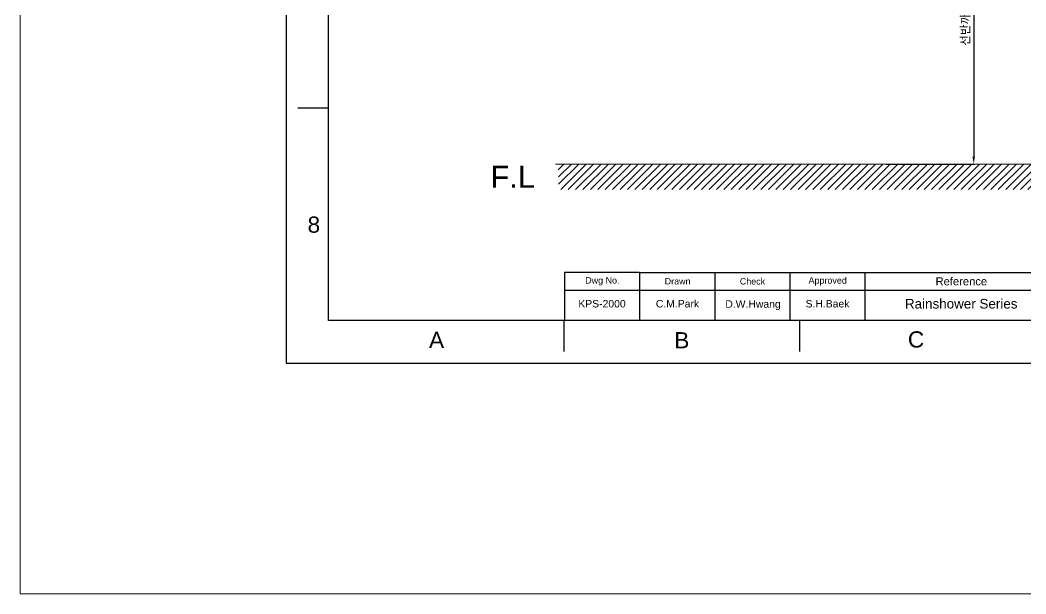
# Model space of a CAD drawing. Header units: millimetres. Extents: x 13495 to 14291, y -4366 to -3315.
# Drawn here: x 13494.5 to 13968, y -4365.9 to -4095.9 of the extents above; entities that cross this region are included whole.
import ezdxf

# ---------------------------------------------------------------- set-up
doc = ezdxf.new("R2010")
doc.units = ezdxf.units.MM
doc.header["$LTSCALE"] = 0.1
doc.layers.get('0').update_dxf_attribs({"lineweight": 15})
doc.layers.add('DIM', color=3, linetype='Continuous', lineweight=9)
for name, color, linetype in [('FORM', 7, 'Continuous'), ('hatch', 2, 'Continuous'), ('TEXT', 2, 'Continuous')]:
    doc.layers.add(name, color=color, linetype=linetype)
doc.styles.add('ARIAL', font='arial.ttf')
doc.styles.get("Standard").update_dxf_attribs({"font": 'arial.ttf'})
doc.dimstyles.new('ISO-25', dxfattribs={"dimtxt": 4, "dimasz": 3.5, "dimexe": 0.5, "dimexo": 0.625, "dimtad": 1, "dimdec": 1, "dimlfac": 5, "dimdsep": 46, "dimtxsty": 'Standard', "dimcen": 2.5, "dimadec": 0, "dimazin": 0, "dimtfac": 1, "dimtdec": 1, "dimtmove": 0, "dimatfit": 3, "dimfxl": 1, "dimarcsym": 0})

# ---------------------------------------------------------------- blocks, each defined once
blk = doc.blocks.new('*D91')
at = {"layer": 'Defpoints', "color": 0, "transparency": 16777216}
for p in [(13901.62, -3989.97), (13901.62, -4163.6), (13943.42, -4163.6)]:
    blk.add_point(p, dxfattribs=at)
at = {"layer": 'DIM', "color": 0, "lineweight": -2, "transparency": 16777216}
for p, q in [((13902.25, -3989.97), (13943.92, -3989.97)), ((13943.42, -3993.47), (13943.42, -4160.1)), ((13902.25, -4163.6), (13943.92, -4163.6))]:
    blk.add_line(p, q, dxfattribs=at)
at = {"layer": 'DIM', "color": 0, "transparency": 16777216}
for points in [[(13942.84, -3993.47), (13944.01, -3993.47), (13943.42, -3989.97)], [(13942.84, -4160.1), (13944.01, -4160.1), (13943.42, -4163.6)]]:
    blk.add_solid(points, dxfattribs=at)
at = {"layer": 'DIM', "color": 0, "transparency": 16777216, "insert": (13939.7, -4076.79), "char_height": 4, "attachment_point": 5, "rotation": 90}
blk.add_mtext('{\\fGulim|b0|i0|c129|p50;선반까지 높이 1000 ~ 1050}', dxfattribs=at)

msp = doc.modelspace()

# ---------------------------------------------------------------- hatches: boundary and pattern name
at = {"layer": 'hatch'}
h = msp.add_hatch(dxfattribs=at)
h.set_pattern_fill('ANSI31', color=256, scale=0.777568)
h.set_pattern_definition([(45, (13318.104, -4145.654), (-1.745691, 1.745691), [])])
h.paths.add_polyline_path([(14118.436, -4163.6), (13747.791, -4163.6), (13748.107, -4175.617), (14118.436, -4175.617)])

# ---------------------------------------------------------------- linework, layer by layer
msp.add_line((14118.492, -4163.6), (13746.541, -4163.6))
msp.add_lwpolyline([(13494.544, -3315), (14291.177, -3315), (14291.177, -4365.947), (13494.544, -4365.947)], close=True)
at = {"layer": 'FORM', "color": 7, "linetype": 'Continuous'}
for p, q in [((13619.747, -3417.298), (13619.747, -4257.298)), ((13639.747, -4137.298), (13625.211, -4137.298)), ((13750.552, -4237.304), (13750.552, -4251.84)), ((13861.352, -4237.302), (13861.352, -4251.838)), ((13619.747, -4257.298), (14213.747, -4257.298))]:
    msp.add_line(p, q, dxfattribs=at)
at = {"layer": 'FORM', "linetype": 'Continuous'}
for p, q in [((13639.747, -4237.298), (13639.747, -3437.298)), ((14193.747, -4237.298), (13639.747, -4237.298))]:
    msp.add_line(p, q, dxfattribs=at)
at = {"layer": 'FORM'}
for p, q in [((13786.157, -4214.696), (13750.747, -4214.696)), ((13750.747, -4214.696), (13750.747, -4237.298)), ((13786.157, -4214.696), (14193.747, -4214.696)), ((13786.157, -4214.696), (13786.157, -4237.298)), ((13821.567, -4214.696), (13821.567, -4237.298)), ((13856.976, -4237.298), (13856.976, -4214.696)), ((13892.386, -4237.298), (13892.386, -4214.696)), ((13750.747, -4222.983), (14103.339, -4222.983))]:
    msp.add_line(p, q, dxfattribs=at)

# ---------------------------------------------------------------- texts
at = {"layer": 'FORM', "char_height": 7.624, "attachment_point": 5}
for s, width, insert in [('8', 50, (13632.813, -4192.176)), ('A', 10, (13690.566, -4246.375)), ('B', 10, (13806.016, -4246.543)), ('C', 10, (13916.269, -4246.216))]:
    msp.add_mtext_dynamic_manual_height_columns(s, width=width, gutter_width=12.5, heights=[0], dxfattribs=dict(at, insert=insert))
at = {"layer": 'TEXT'}
for s, width, gutter_width, insert, char_height, attachment_point in [('F.L', 14.29581, 12.5, (13715.955, -4164.432), 10.3676, 1), ('Dwg No.', 35.40986, 18.835, (13768.619, -4218.801), 3.0136, 5), ('Drawn', 35.40986, 18.835, (13804.029, -4218.801), 3.0136, 5), ('Check', 35.40986, 18.835, (13839.272, -4218.84), 3.0136, 5), ('Approved', 35.40986, 18.835, (13874.681, -4218.84), 3.0136, 5), ('Reference', 90.40816, 18.835, (13937.59, -4218.84), 3.767, 5)]:
    msp.add_mtext_dynamic_manual_height_columns(s, width=width, gutter_width=gutter_width, heights=[0], dxfattribs=dict(at, insert=insert, char_height=char_height, attachment_point=attachment_point))
at = {"layer": 'TEXT', "attachment_point": 5, "style": 'ARIAL'}
for s, width, insert, char_height in [('KPS-2000', 35.40986, (13768.452, -4229.387), 3.5), ('C.M.Park', 35.40986, (13803.979, -4229.387), 3.5), ('S.H.Baek', 35.40986, (13874.591, -4229.387), 3.5), ('Rainshower Series', 68.60075, (13937.531, -4229.387), 4.52041), ('D.W.Hwang', 35.40986, (13839.533, -4230.035), 3.5)]:
    msp.add_mtext_dynamic_manual_height_columns(s, width=width, gutter_width=18.835, heights=[0], dxfattribs=dict(at, insert=insert, char_height=char_height))

# ---------------------------------------------------------------- dimensions: what is measured, and where the dimension line sits
at = {"layer": 'DIM'}
dim = msp.add_linear_dim(base=(13943.423, -4163.6), p1=(13901.622, -3989.974), p2=(13901.622, -4163.6), angle=90, text='{\\fGulim|b0|i0|c129|p50;선반까지 높이 1000 ~ 1050}', dimstyle='ISO-25', override={"dimgap": 1.5}, dxfattribs=at)
dim.commit()
dim.dimension.update_dxf_attribs({"geometry": '*D91', "text_midpoint": (13943.423, -4076.787), "dimtype": 160})

doc.saveas('drawing.dxf')
